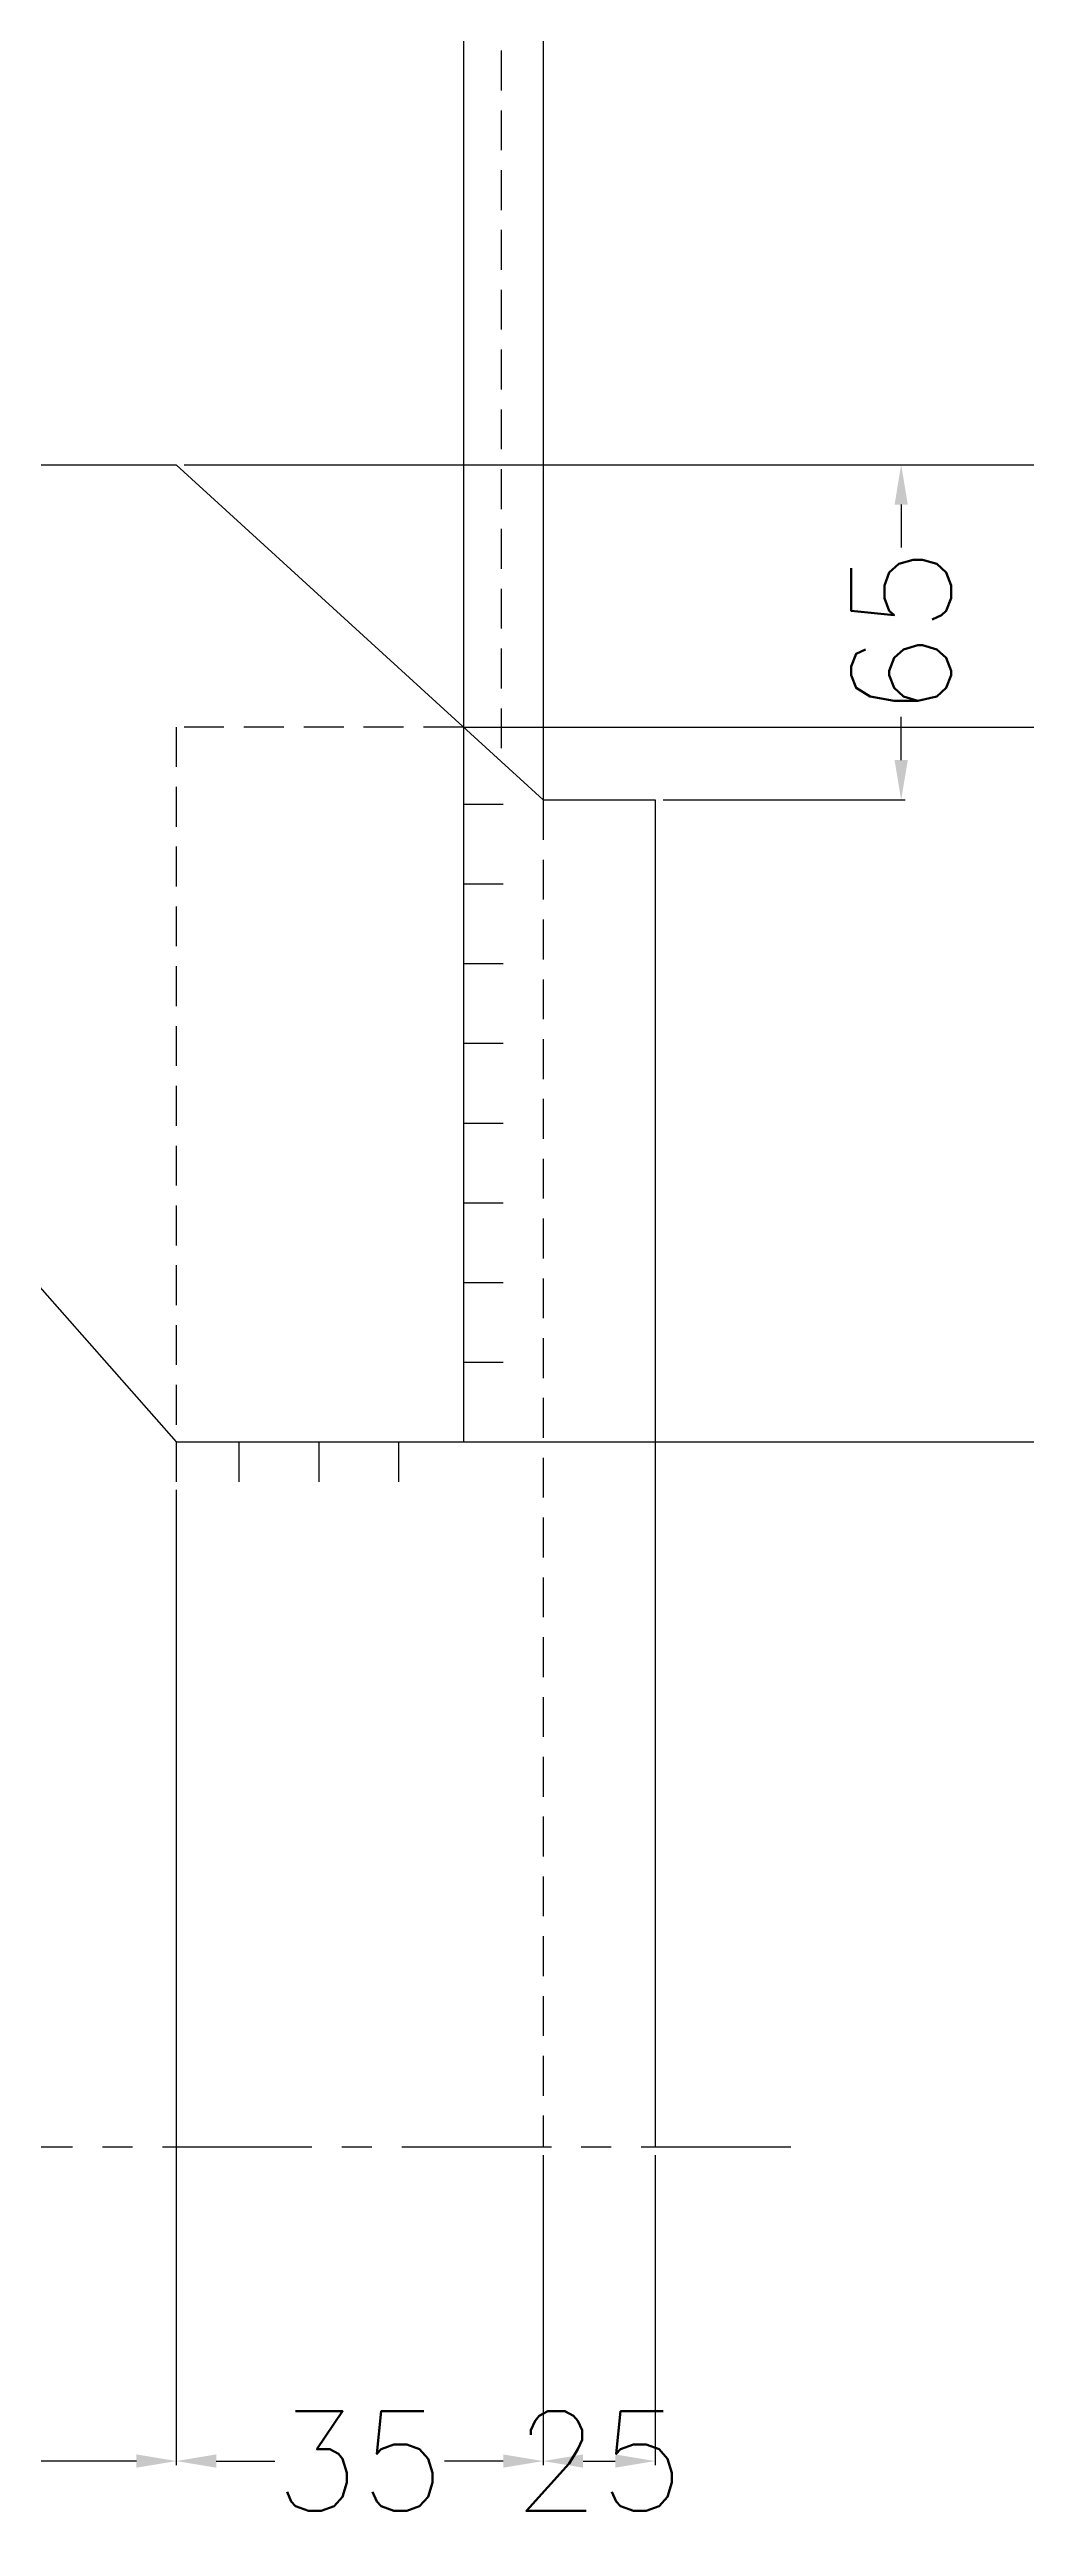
# Model space of a CAD drawing. Header units: metres. Extents: x 444 to 3227, y -3167 to -392.
# Drawn here: x 1213.3 to 1237.8, y -2002.1 to -1940 of the extents above; entities that cross this region are included whole.
import ezdxf

# ---------------------------------------------------------------- set-up
doc = ezdxf.new("R2010")
doc.units = ezdxf.units.M
doc.linetypes.add('CENTERX2', pattern=[4, 2.5, -0.5, 0.5, -0.5])
doc.linetypes.add('DASHED2', pattern=[0.375, 0.25, -0.125])
doc.layers.get('DEFPOINTS').update_dxf_attribs({"linetype": 'CONTINUOUS'})
doc.layers.add('BANGUNAN', color=7, linetype='CONTINUOUS')
doc.layers.add('DIMENSI', color=7, linetype='CONTINUOUS')
doc.styles.get("Standard").update_dxf_attribs({"font": 'Simplex.shx', "height": 2.5})
doc.dimstyles.new('Skala 50', dxfattribs={"dimtxt": 0.2, "dimasz": 1, "dimexe": 0.1, "dimexo": 0.2, "dimgap": 0.1, "dimtad": 3, "dimtih": 1, "dimtoh": 1, "dimlfac": 0.5, "dimzin": 0, "dimdsep": 46, "dimtxsty": 'Standard', "dimcen": 0.05, "dimclrd": 8, "dimclre": 8, "dimclrt": 10, "dimadec": 0, "dimazin": 0, "dimtfac": 1, "dimtofl": 0, "dimtmove": 0, "dimatfit": 3, "dimfxl": 1, "dimtolj": 1, "dimtzin": 0, "dimarcsym": 0})

# ---------------------------------------------------------------- blocks, each defined once
blk = doc.blocks.new('*D397')
at = {"layer": 'DEFPOINTS', "color": 0}
for p in [(1216.5, -1975.93), (1203.196, -1992.62), (1216.5, -2000.491)]:
    blk.add_point(p, dxfattribs=at)
at = {"layer": 'DIMENSI', "color": 8, "lineweight": -2}
for p, q in [((1216.5, -1976.13), (1216.5, -2000.591)), ((1203.196, -1992.82), (1203.196, -2000.591)), ((1204.196, -2000.491), (1207.724, -2000.491)), ((1215.5, -2000.491), (1211.971, -2000.491))]:
    blk.add_line(p, q, dxfattribs=at)
at = {"layer": 'DIMENSI', "color": 8}
for points in [[(1204.196, -2000.324), (1204.196, -2000.657), (1203.196, -2000.491)], [(1215.5, -2000.324), (1215.5, -2000.657), (1216.5, -2000.491)]]:
    blk.add_solid(points, dxfattribs=at)
at = {"layer": 'DIMENSI', "color": 10, "insert": (1209.848, -2000.491), "char_height": 2.5, "attachment_point": 5}
blk.add_mtext('\\A1;53', dxfattribs=at)
blk = doc.blocks.new('*D398')
at = {"layer": 'DEFPOINTS', "color": 0}
for p in [(1216.5, -1975.93), (1225.696, -1992.62), (1216.5, -2000.491)]:
    blk.add_point(p, dxfattribs=at)
at = {"layer": 'DIMENSI', "color": 8, "lineweight": -2}
for p, q in [((1216.5, -1976.13), (1216.5, -2000.591)), ((1225.696, -1992.82), (1225.696, -2000.591)), ((1217.5, -2000.491), (1218.974, -2000.491)), ((1224.696, -2000.491), (1223.221, -2000.491))]:
    blk.add_line(p, q, dxfattribs=at)
at = {"layer": 'DIMENSI', "color": 8}
for points in [[(1217.5, -2000.324), (1217.5, -2000.657), (1216.5, -2000.491)], [(1224.696, -2000.324), (1224.696, -2000.657), (1225.696, -2000.491)]]:
    blk.add_solid(points, dxfattribs=at)
at = {"layer": 'DIMENSI', "color": 10, "insert": (1221.098, -2000.491), "char_height": 2.5, "attachment_point": 5}
blk.add_mtext('\\A1;35', dxfattribs=at)
blk = doc.blocks.new('*D399')
at = {"layer": 'DEFPOINTS', "color": 0}
for p in [(1225.696, -1992.62), (1228.5, -1992.62), (1228.5, -2000.491)]:
    blk.add_point(p, dxfattribs=at)
at = {"layer": 'DIMENSI', "color": 8, "lineweight": -2}
for p, q in [((1225.696, -1992.82), (1225.696, -2000.591)), ((1228.5, -1992.82), (1228.5, -2000.591)), ((1226.696, -2000.491), (1227.5, -2000.491))]:
    blk.add_line(p, q, dxfattribs=at)
at = {"layer": 'DIMENSI', "color": 8}
for points in [[(1226.696, -2000.324), (1226.696, -2000.657), (1225.696, -2000.491)], [(1227.5, -2000.324), (1227.5, -2000.657), (1228.5, -2000.491)]]:
    blk.add_solid(points, dxfattribs=at)
at = {"layer": 'DIMENSI', "color": 10, "insert": (1227.098, -2000.491), "char_height": 2.5, "attachment_point": 5}
blk.add_mtext('\\A1;25', dxfattribs=at)
blk = doc.blocks.new('*D409')
at = {"layer": 'DEFPOINTS', "color": 0}
for p in [(1223.696, -1956.998), (1223.696, -1974.93), (1243.538, -1974.93)]:
    blk.add_point(p, dxfattribs=at)
at = {"layer": 'DIMENSI', "color": 8, "lineweight": -2}
for p, q in [((1223.896, -1956.998), (1243.638, -1956.998)), ((1243.538, -1957.998), (1243.538, -1962.888)), ((1243.538, -1973.93), (1243.538, -1969.04)), ((1223.896, -1974.93), (1243.638, -1974.93))]:
    blk.add_line(p, q, dxfattribs=at)
at = {"layer": 'DIMENSI', "color": 8}
for points in [[(1243.371, -1957.998), (1243.704, -1957.998), (1243.538, -1956.998)], [(1243.371, -1973.93), (1243.704, -1973.93), (1243.538, -1974.93)]]:
    blk.add_solid(points, dxfattribs=at)
at = {"layer": 'DIMENSI', "color": 10, "insert": (1243.538, -1965.964), "char_height": 2.5, "attachment_point": 5, "rotation": 90}
blk.add_mtext('\\A1;130', dxfattribs=at)
blk = doc.blocks.new('*D410')
at = {"layer": 'DEFPOINTS', "color": 0}
for p in [(1216.5, -1950.417), (1223.696, -1956.998), (1243.538, -1956.998)]:
    blk.add_point(p, dxfattribs=at)
at = {"layer": 'DIMENSI', "color": 8, "lineweight": -2}
for p, q in [((1216.7, -1950.417), (1243.638, -1950.417)), ((1243.538, -1951.417), (1243.538, -1951.583)), ((1243.538, -1955.998), (1243.538, -1955.831)), ((1223.896, -1956.998), (1243.638, -1956.998))]:
    blk.add_line(p, q, dxfattribs=at)
at = {"layer": 'DIMENSI', "color": 8}
for points in [[(1243.371, -1951.417), (1243.704, -1951.417), (1243.538, -1950.417)], [(1243.371, -1955.998), (1243.704, -1955.998), (1243.538, -1956.998)]]:
    blk.add_solid(points, dxfattribs=at)
at = {"layer": 'DIMENSI', "color": 10, "insert": (1243.538, -1953.707), "char_height": 2.5, "attachment_point": 5, "rotation": 90}
blk.add_mtext('\\A1;40', dxfattribs=at)
blk = doc.blocks.new('*D411')
at = {"layer": 'DEFPOINTS', "color": 0}
for p in [(1216.5, -1950.417), (1228.5, -1958.826), (1234.667, -1958.826)]:
    blk.add_point(p, dxfattribs=at)
at = {"layer": 'DIMENSI', "color": 8, "lineweight": -2}
for p, q in [((1216.7, -1950.417), (1234.767, -1950.417)), ((1234.667, -1951.417), (1234.667, -1952.498)), ((1234.667, -1957.826), (1234.667, -1956.745)), ((1228.7, -1958.826), (1234.767, -1958.826))]:
    blk.add_line(p, q, dxfattribs=at)
at = {"layer": 'DIMENSI', "color": 8}
for points in [[(1234.501, -1951.417), (1234.834, -1951.417), (1234.667, -1950.417)], [(1234.501, -1957.826), (1234.834, -1957.826), (1234.667, -1958.826)]]:
    blk.add_solid(points, dxfattribs=at)
at = {"layer": 'DIMENSI', "color": 10, "insert": (1234.667, -1954.622), "char_height": 2.5, "attachment_point": 5, "rotation": 90}
blk.add_mtext('\\A1;65', dxfattribs=at)

msp = doc.modelspace()

# ---------------------------------------------------------------- linework, layer by layer
at = {"layer": 'BANGUNAN', "color": 2, "linetype": 'DASHED2', "ltscale": 4}
for p, q in [((1224.64437, -1907.02878), (1224.64437, -1957.86499)), ((1223.69574, -1956.99751), (1216.49952, -1956.99751)), ((1216.49952, -1956.99751), (1216.49952, -1974.93019)), ((1225.69574, -1958.82643), (1225.69574, -1992.6198))]:
    msp.add_line(p, q, dxfattribs=at)
at = {"layer": 'BANGUNAN', "color": 2, "linetype": 'ByBlock'}
for p, q in [((1223.69574, -1956.99751), (1224.69574, -1956.99751)), ((1223.69574, -1958.93019), (1224.69574, -1958.93019)), ((1223.69574, -1958.93019), (1224.69574, -1958.93019)), ((1223.69574, -1960.93019), (1224.69574, -1960.93019)), ((1223.69574, -1962.93019), (1224.69574, -1962.93019)), ((1223.69574, -1962.93019), (1224.69574, -1962.93019)), ((1223.69574, -1964.93019), (1224.69574, -1964.93019)), ((1223.69574, -1966.93019), (1224.69574, -1966.93019)), ((1223.69574, -1966.93019), (1224.69574, -1966.93019)), ((1223.69574, -1968.93019), (1224.69574, -1968.93019)), ((1223.69574, -1970.93019), (1224.69574, -1970.93019)), ((1223.69574, -1970.93019), (1224.69574, -1970.93019)), ((1223.69574, -1972.93019), (1224.69574, -1972.93019)), ((1216.49952, -1974.93019), (1216.49952, -1975.93019)), ((1218.06984, -1974.93019), (1218.06984, -1975.93019)), ((1220.06984, -1974.93019), (1220.06984, -1975.93019)), ((1222.06984, -1974.93019), (1222.06984, -1975.93019)), ((1223.69574, -1974.93019), (1224.69574, -1974.93019))]:
    msp.add_line(p, q, dxfattribs=at)
at = {"layer": 'BANGUNAN', "color": 2, "linetype": 'CENTERX2', "ltscale": 1.5}
msp.add_line((1231.90114, -1992.6198), (1194.90371, -1992.6198), dxfattribs=at)
at = {"layer": 'DIMENSI', "color": 2}
for p, q in [((1223.69574, -1907.02878), (1223.69574, -1974.93019)), ((1225.69574, -1907.02878), (1225.69574, -1958.82643)), ((1202.21427, -1950.41686), (1216.49952, -1950.41686)), ((1216.49952, -1950.41686), (1225.69574, -1958.82643)), ((1225.69574, -1958.82643), (1228.50025, -1958.82643)), ((1228.50025, -1958.82643), (1228.50025, -1992.6198)), ((1203.19574, -1959.83149), (1216.49952, -1974.93019)), ((1216.49952, -1974.93019), (1223.69574, -1974.93019))]:
    msp.add_line(p, q, dxfattribs=at)

# ---------------------------------------------------------------- dimensions: what is measured, and where the dimension line sits
for base, p1, p2, text, picture, middle in [((1243.5378, -1956.99751), (1216.49952, -1950.41686), (1223.69574, -1956.99751), '40', '*D410', (1243.5378, -1953.70718)), ((1234.66734, -1958.82643), (1216.49952, -1950.41686), (1228.50025, -1958.82643), '65', '*D411', (1234.66734, -1954.62164)), ((1243.5378, -1974.93019), (1223.69574, -1956.99751), (1223.69574, -1974.93019), '130', '*D409', (1243.5378, -1965.96385))]:
    dim = msp.add_linear_dim(base=base, p1=p1, p2=p2, angle=90, text=text, dimstyle='Skala 50', dxfattribs=at)
    dim.commit()
    dim.dimension.update_dxf_attribs({"geometry": picture, "text_midpoint": middle, "text_rotation": 90})
for p1, text, picture, middle in [((1203.19574, -1992.6198), '53', '*D397', (1209.84763, -2000.49063)), ((1225.69574, -1992.6198), '35', '*D398', (1221.09763, -2000.49063))]:
    dim = msp.add_linear_dim(base=(1216.49952, -2000.49063), p1=p1, p2=(1216.49952, -1975.93019), text=text, dimstyle='Skala 50', override={"dimtad": 0}, dxfattribs=at)
    dim.commit()
    dim.dimension.update_dxf_attribs({"geometry": picture, "text_midpoint": middle})
dim = msp.add_linear_dim(base=(1228.50025, -2000.49063), p1=(1225.69574, -1992.6198), p2=(1228.50025, -1992.6198), text='25', dimstyle='Skala 50', override={"dimtad": 0}, dxfattribs=at)
dim.commit()
dim.dimension.update_dxf_attribs({"geometry": '*D399', "text_midpoint": (1227.09799, -2000.49063), "dimtype": 160})

doc.saveas('drawing.dxf')
